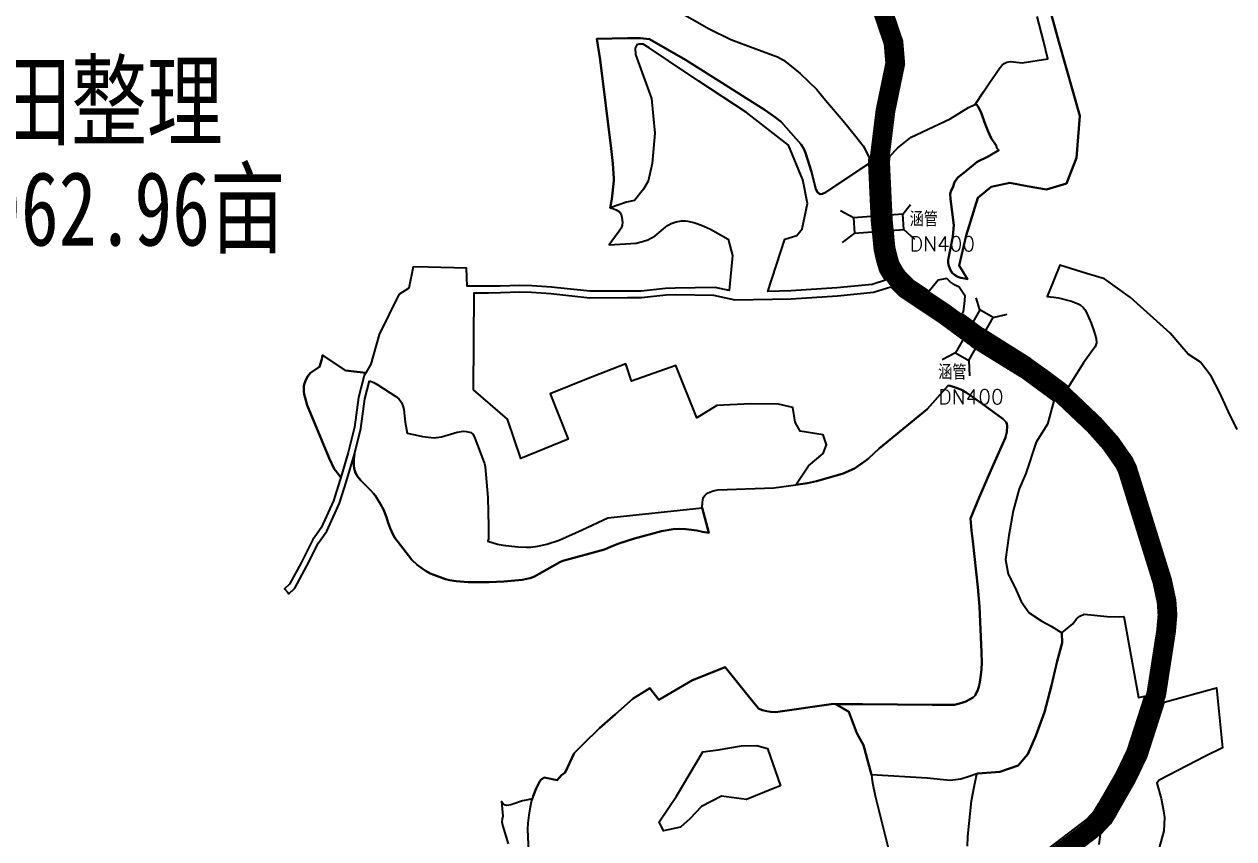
# Model space of a CAD drawing. Header units: millimetres. Extents: x 35444746 to 35449000, y 3482000 to 3488437.
# Drawn here: x 35447812.6 to 35448057.4, y 3487336.3 to 3487501 of the extents above; entities that cross this region are included whole.
import ezdxf
from ezdxf.enums import TextEntityAlignment as Align

# ---------------------------------------------------------------- set-up
doc = ezdxf.new("R2010")
doc.units = ezdxf.units.MM
doc.linetypes.add('X3', pattern=[5, 4, -1])
for name, color, linetype, true_color in [('0203.02旱地整理', 9, 'Continuous', 0x808080), ('0204.01水田整理标注', 7, 'Continuous', 0xffffff), ('0204.02水田整理', 9, 'Continuous', 0x808080), ('0302.02田间道路工程', 6, 'X3', 0xff00ff), ('0401.03涵管标注', 4, '732', 0x00ffff)]:
    doc.layers.add(name, color=color, linetype=linetype, true_color=true_color)
doc.styles.add('FS', font='rs.shx', dxfattribs={"bigfont": 'fs.shx'})
doc.styles.add('宋体', font='')
doc.styles.get('宋体').set_extended_font_data('SimSun')
doc.linetypes.add('732', pattern='A,9,-0.5,[162,AAA.SHX,S=1,R=0,X=0,Y=0],-0.5', length=10)

msp = doc.modelspace()

# ---------------------------------------------------------------- linework, layer by layer
at = {"layer": '0203.02旱地整理', "color": 41}
for points in [[(35448016.772541, 3487516.388678), (35448022.015126, 3487497.462642), (35448026.240961, 3487482.482821), (35448025.564498, 3487474.033707), (35448023.53511, 3487468.795246), (35448019.476307, 3487467.612367), (35448015.586647, 3487468.288303), (35448012.03519, 3487468.964227), (35448008.314617, 3487468.119321), (35448005.608767, 3487465.922544), (35448003.241148, 3487458.318335), (35448001.785363, 3487452.221452), (35448003.516279, 3487449.469234), (35448003.304, 3487449.505), (35448002.178, 3487449.76), (35448001.572, 3487449.947), (35448000.85, 3487450.364), (35448000.409, 3487450.742), (35447999.965, 3487451.397), (35447999.631, 3487452.335), (35447999.579, 3487452.849), (35447999.601, 3487453.378), (35448000.527, 3487458.108), (35448000.742, 3487460.374), (35448000.045, 3487465.622), (35447999.998, 3487466.752), (35448000.198, 3487467.42), (35448000.554, 3487467.988), (35448000.882144, 3487469.063531), (35448001.528894, 3487470.021701), (35448003.112297, 3487471.247298), (35448005.453072, 3487473.201212), (35448007.689089, 3487474.252184), (35448009.841267, 3487475.577883), (35448009.459, 3487475.947), (35448009.279, 3487476.517), (35448008.315, 3487477.954), (35448007.706, 3487479.296), (35448007.152, 3487480.695), (35448006.213, 3487483.312), (35448005.69, 3487484.32), (35448005.373, 3487484.726), (35448005.046, 3487484.82), (35448006.705, 3487487.322), (35448007.806, 3487488.983), (35448010.022, 3487492.178), (35448010.523, 3487492.758), (35448010.913, 3487493.112), (35448011.456, 3487493.362), (35448012.224, 3487493.472), (35448014.596, 3487493.198), (35448019.79, 3487494.047), (35448018.859, 3487497.661), (35448017.578, 3487502.561)], [(35448016.772541, 3487516.388678), (35448022.015126, 3487497.462642), (35448026.240961, 3487482.482821), (35448025.564498, 3487474.033707), (35448023.53511, 3487468.795246), (35448019.476307, 3487467.612367), (35448015.586647, 3487468.288303), (35448012.03519, 3487468.964227), (35448008.314617, 3487468.119321), (35448005.608767, 3487465.922544), (35448003.241148, 3487458.318335), (35448001.785363, 3487452.221452), (35448003.516279, 3487449.469234), (35448003.304, 3487449.505), (35448002.178, 3487449.76), (35448001.572, 3487449.947), (35448000.85, 3487450.364), (35448000.409, 3487450.742), (35447999.965, 3487451.397), (35447999.631, 3487452.335), (35447999.579, 3487452.849), (35447999.601, 3487453.378), (35448000.527, 3487458.108), (35448000.742, 3487460.374), (35448000.045, 3487465.622), (35447999.998, 3487466.752), (35448000.198, 3487467.42), (35448000.554, 3487467.988), (35448000.882144, 3487469.063531), (35448001.528894, 3487470.021701), (35448003.112297, 3487471.247298), (35448005.453072, 3487473.201212), (35448007.689089, 3487474.252184), (35448009.841267, 3487475.577883), (35448009.459, 3487475.947), (35448009.279, 3487476.517), (35448008.315, 3487477.954), (35448007.706, 3487479.296), (35448007.152, 3487480.695), (35448006.213, 3487483.312), (35448005.69, 3487484.32), (35448005.373, 3487484.726), (35448005.046, 3487484.82), (35448006.705, 3487487.322), (35448007.806, 3487488.983), (35448010.022, 3487492.178), (35448010.523, 3487492.758), (35448010.913, 3487493.112), (35448011.456, 3487493.362), (35448012.224, 3487493.472), (35448014.596, 3487493.198), (35448019.79, 3487494.047), (35448018.859, 3487497.661), (35448017.578, 3487502.561)], [(35448003.49, 3487334.79), (35448003.567, 3487336.769), (35448004.288, 3487343.986), (35448004.816, 3487346.798), (35448005.092, 3487348.034), (35448005.395, 3487349.391), (35448005.62, 3487349.452), (35448010.025, 3487349.844), (35448013.772, 3487351.127), (35448015.735, 3487353.395), (35448017.298, 3487357.128), (35448019.111, 3487361.917), (35448020.519, 3487367.278), (35448021.682, 3487372.233), (35448022.676, 3487375.888), (35448022.604, 3487377.921), (35448024.83, 3487379.754), (35448025.562, 3487380.79), (35448026.234, 3487381.278), (35448027.106, 3487381.679), (35448031.788, 3487381.217), (35448034.351, 3487381.156), (35448035.148044, 3487381.228754), (35448038.097, 3487364.826), (35448039.374917, 3487365.10851), (35448035.887231, 3487354.290202), (35448033.758952, 3487349.758275), (35448030.103122, 3487343.391821), (35448029.150102, 3487341.885471), (35448027.65295, 3487340.237025), (35448018.839543, 3487333.519699)], [(35448003.49, 3487334.79), (35448003.567, 3487336.769), (35448004.288, 3487343.986), (35448004.816, 3487346.798), (35448005.092, 3487348.034), (35448005.395, 3487349.391), (35448005.62, 3487349.452), (35448010.025, 3487349.844), (35448013.772, 3487351.127), (35448015.735, 3487353.395), (35448017.298, 3487357.128), (35448019.111, 3487361.917), (35448020.519, 3487367.278), (35448021.682, 3487372.233), (35448022.676, 3487375.888), (35448022.604, 3487377.921), (35448024.83, 3487379.754), (35448025.562, 3487380.79), (35448026.234, 3487381.278), (35448027.106, 3487381.679), (35448031.788, 3487381.217), (35448034.351, 3487381.156), (35448035.148044, 3487381.228754), (35448038.097, 3487364.826), (35448039.374917, 3487365.10851), (35448035.887231, 3487354.290202), (35448033.758952, 3487349.758275), (35448030.103122, 3487343.391821), (35448029.150102, 3487341.885471), (35448027.65295, 3487340.237025), (35448018.839543, 3487333.519699)], [(35447915.538, 3487314.905), (35447914.541, 3487338.202), (35447914.596, 3487339.424), (35447914.804, 3487341.078), (35447915.042, 3487342.734), (35447915.279, 3487343.818), (35447915.432, 3487344.349), (35447915.588, 3487344.889), (35447916.169, 3487346.432), (35447916.852, 3487347.796), (35447917.142, 3487348.215), (35447917.821, 3487348.673), (35447920.475, 3487348.134), (35447921.322, 3487349.156), (35447922.093, 3487349.674), (35447923.857, 3487353.598), (35447925.625, 3487355.377), (35447929, 3487358.637), (35447932.237, 3487361.463), (35447935.852, 3487364.62), (35447937.56, 3487365.747), (35447939.217, 3487366.737), (35447941.006, 3487364.387), (35447947.844, 3487368.333), (35447954.45, 3487370.956), (35447956.926, 3487367.895), (35447958.317, 3487366.176), (35447961.225, 3487362.657), (35447961.909, 3487362.311), (35447962.909, 3487362.065), (35447963.651, 3487361.967), (35447964.62, 3487361.92), (35447976.35, 3487363.539), (35447976.878, 3487363.534), (35447979.464, 3487361.967), (35447981.08, 3487357.637), (35447982.471, 3487355.214), (35447984.093, 3487349.23), (35447984.144, 3487348.536), (35447984.292, 3487347.601), (35447984.795, 3487344.993), (35447987.628, 3487333.66)], [(35447915.538, 3487314.905), (35447914.541, 3487338.202), (35447914.596, 3487339.424), (35447914.804, 3487341.078), (35447915.042, 3487342.734), (35447915.279, 3487343.818), (35447915.432, 3487344.349), (35447915.588, 3487344.889), (35447916.169, 3487346.432), (35447916.852, 3487347.796), (35447917.142, 3487348.215), (35447917.821, 3487348.673), (35447920.475, 3487348.134), (35447921.322, 3487349.156), (35447922.093, 3487349.674), (35447923.857, 3487353.598), (35447925.625, 3487355.377), (35447929, 3487358.637), (35447932.237, 3487361.463), (35447935.852, 3487364.62), (35447937.56, 3487365.747), (35447939.217, 3487366.737), (35447941.006, 3487364.387), (35447947.844, 3487368.333), (35447954.45, 3487370.956), (35447956.926, 3487367.895), (35447958.317, 3487366.176), (35447961.225, 3487362.657), (35447961.909, 3487362.311), (35447962.909, 3487362.065), (35447963.651, 3487361.967), (35447964.62, 3487361.92), (35447976.35, 3487363.539), (35447976.878, 3487363.534), (35447979.464, 3487361.967), (35447981.08, 3487357.637), (35447982.471, 3487355.214), (35447984.093, 3487349.23), (35447984.144, 3487348.536), (35447984.292, 3487347.601), (35447984.795, 3487344.993), (35447987.628, 3487333.66)], [(35448030.126268, 3487335.116225), (35448030.429591, 3487337.210422), (35448032.416783, 3487339.398431), (35448033.606557, 3487341.278993), (35448037.389789, 3487347.867314), (35448039.700292, 3487352.787262), (35448043.294121, 3487363.934813), (35448053.894, 3487366.802), (35448055.097, 3487354.681), (35448051.687, 3487353.004), (35448042.317, 3487348.14), (35448041.841, 3487347.536), (35448042.722, 3487344.417), (35448043.146, 3487341.91), (35448043.405, 3487340.551), (35448043.229, 3487337.89), (35448041.867, 3487332.989)], [(35448030.126268, 3487335.116225), (35448030.429591, 3487337.210422), (35448032.416783, 3487339.398431), (35448033.606557, 3487341.278993), (35448037.389789, 3487347.867314), (35448039.700292, 3487352.787262), (35448043.294121, 3487363.934813), (35448053.894, 3487366.802), (35448055.097, 3487354.681), (35448051.687, 3487353.004), (35448042.317, 3487348.14), (35448041.841, 3487347.536), (35448042.722, 3487344.417), (35448043.146, 3487341.91), (35448043.405, 3487340.551), (35448043.229, 3487337.89), (35448041.867, 3487332.989)]]:
    msp.add_lwpolyline(points, dxfattribs=at)
for points in [[(35447983.547403, 3487472.868227), (35447984.09396, 3487461.239575), (35447984.704406, 3487455.301489), (35447985.165723, 3487453.221026), (35447985.786106, 3487451.171994), (35447986.897508, 3487449.251717), (35447984.186, 3487448.394), (35447977.025, 3487447.697), (35447967.764, 3487447.094), (35447963.07, 3487446.998), (35447966.508, 3487457.544), (35447968.962, 3487458.267), (35447970.031, 3487459.651), (35447971.117, 3487464.792), (35447970.159, 3487469.534), (35447967.251, 3487476.572), (35447958.787, 3487483.147), (35447949.109, 3487489.537), (35447943.006, 3487493.647), (35447939.1, 3487496.278), (35447937.879, 3487497.018), (35447937.063, 3487497.022), (35447936.572, 3487496.861), (35447936.243, 3487496.209), (35447936.318, 3487494.903), (35447939.542, 3487485.99), (35447940.243, 3487478.967), (35447939.643, 3487472.847), (35447938.891, 3487469.259), (35447937.904, 3487467.631), (35447936.078, 3487465.365), (35447934.504, 3487465.006), (35447931.148, 3487463.866), (35447931.489, 3487465.626), (35447931.942, 3487469.378), (35447931.946, 3487469.827), (35447931.726, 3487472.87), (35447931.384, 3487475.867), (35447929.143, 3487493.807), (35447928.446, 3487498.058), (35447934.708, 3487498.17), (35447937.34, 3487498.217), (35447939.16, 3487498.007), (35447946.393, 3487493.831), (35447953.144, 3487489.595), (35447957.987, 3487486.542), (35447962.52, 3487483.609), (35447964.617, 3487482.183), (35447965.77, 3487481.315), (35447969.845, 3487476.699), (35447970.369, 3487475.835), (35447970.739, 3487475.03), (35447971.942, 3487471.177), (35447972.816, 3487467.682), (35447973.135, 3487467.07), (35447973.558, 3487466.708), (35447973.657, 3487466.685), (35447974.15, 3487466.731), (35447974.755, 3487467.007)], [(35447983.547403, 3487472.868227), (35447984.09396, 3487461.239575), (35447984.704406, 3487455.301489), (35447985.165723, 3487453.221026), (35447985.786106, 3487451.171994), (35447986.897508, 3487449.251717), (35447984.186, 3487448.394), (35447977.025, 3487447.697), (35447967.764, 3487447.094), (35447963.07, 3487446.998), (35447966.508, 3487457.544), (35447968.962, 3487458.267), (35447970.031, 3487459.651), (35447971.117, 3487464.792), (35447970.159, 3487469.534), (35447967.251, 3487476.572), (35447958.787, 3487483.147), (35447949.109, 3487489.537), (35447943.006, 3487493.647), (35447939.1, 3487496.278), (35447937.879, 3487497.018), (35447937.063, 3487497.022), (35447936.572, 3487496.861), (35447936.243, 3487496.209), (35447936.318, 3487494.903), (35447939.542, 3487485.99), (35447940.243, 3487478.967), (35447939.643, 3487472.847), (35447938.891, 3487469.259), (35447937.904, 3487467.631), (35447936.078, 3487465.365), (35447934.504, 3487465.006), (35447931.148, 3487463.866), (35447931.489, 3487465.626), (35447931.942, 3487469.378), (35447931.946, 3487469.827), (35447931.726, 3487472.87), (35447931.384, 3487475.867), (35447929.143, 3487493.807), (35447928.446, 3487498.058), (35447934.708, 3487498.17), (35447937.34, 3487498.217), (35447939.16, 3487498.007), (35447946.393, 3487493.831), (35447953.144, 3487489.595), (35447957.987, 3487486.542), (35447962.52, 3487483.609), (35447964.617, 3487482.183), (35447965.77, 3487481.315), (35447969.845, 3487476.699), (35447970.369, 3487475.835), (35447970.739, 3487475.03), (35447971.942, 3487471.177), (35447972.816, 3487467.682), (35447973.135, 3487467.07), (35447973.558, 3487466.708), (35447973.657, 3487466.685), (35447974.15, 3487466.731), (35447974.755, 3487467.007)], [(35447987.983786, 3487447.915383), (35447989.898112, 3487446.010578), (35447997.709911, 3487440.809906), (35448004.379669, 3487435.925131), (35448014.068665, 3487429.896535), (35448017.699269, 3487427.299936), (35448020.970165, 3487424.825272), (35448019.669, 3487420.12), (35448017.39, 3487416.511), (35448015.325, 3487410.162), (35448013.926, 3487407.075), (35448012.765, 3487402.604), (35448011.845, 3487397.643), (35448011.17, 3487392.762), (35448011.725, 3487389.828), (35448013.096, 3487387.135), (35448014.385, 3487384.28), (35448016.002, 3487381.993), (35448018.517, 3487380.271), (35448020.449, 3487379.267), (35448022.604, 3487377.921), (35448022.676, 3487375.888), (35448021.682, 3487372.233), (35448020.519, 3487367.278), (35448019.111, 3487361.917), (35448017.298, 3487357.128), (35448015.735, 3487353.395), (35448013.772, 3487351.127), (35448010.025, 3487349.844), (35448005.62, 3487349.452), (35448005.395, 3487349.391), (35448003.812, 3487348.881), (35448002.127, 3487348.338), (35448000, 3487348.04), (35447995.311, 3487348.533), (35447984.093, 3487349.23), (35447982.471, 3487355.214), (35447981.08, 3487357.637), (35447979.464, 3487361.967), (35447976.878, 3487363.534), (35447982.28, 3487363.48), (35447996.392, 3487363.339), (35448000, 3487363.359), (35448000.843, 3487363.364), (35448002.36, 3487363.745), (35448003.192, 3487364.062), (35448004.651, 3487364.871), (35448005.067, 3487365.283), (35448005.621, 3487366.404), (35448005.794, 3487366.979), (35448006.014, 3487367.974), (35448006.227, 3487369.38), (35448006.336, 3487370.615), (35448006.376, 3487371.885), (35448006.342, 3487374.029), (35448005.917, 3487383.262), (35448005.587, 3487387.138), (35448004.55, 3487396.487), (35448004.312, 3487398.639), (35448004.11, 3487401.053), (35448005.867, 3487405.302), (35448008.238, 3487410.752), (35448011.221, 3487417.405), (35448011.471, 3487418.617), (35448011.51, 3487419.818), (35448011.468, 3487420.186), (35448011.332, 3487420.507), (35448010.622, 3487421.234), (35448006.419, 3487424.347), (35448003.235, 3487426.551), (35448002.173, 3487427.14), (35448000.494, 3487427.732), (35448000, 3487427.854), (35447999.574704, 3487427.959364), (35447995.309303, 3487423.177593), (35447985.605, 3487415.203), (35447983.429, 3487413.195), (35447982.882, 3487412.744), (35447980.608, 3487411.176), (35447978.33, 3487410.152), (35447977.168, 3487409.793), (35447972.907, 3487408.637), (35447971.086, 3487408.234), (35447968.749, 3487407.833), (35447971.34, 3487411.728), (35447974.275, 3487414.177), (35447974.929, 3487415.983), (35447974.287, 3487417.987), (35447969.66, 3487418.709), (35447968.612, 3487420.568), (35447968.139, 3487423.49), (35447965.223, 3487424.153), (35447959.551, 3487424.277), (35447952.75, 3487423.921), (35447948.685, 3487421.427), (35447944.456, 3487431.99), (35447935.478, 3487428.828), (35447934.322, 3487432.35), (35447926.383, 3487429.21), (35447919.004, 3487426.239), (35447922.684, 3487417.099), (35447913.079, 3487413.211), (35447910.398, 3487421.114), (35447903.509, 3487427.046), (35447903.633, 3487446.723), (35447906.524, 3487446.726), (35447908.971, 3487446.78), (35447912.828, 3487446.891), (35447915.277, 3487446.841), (35447919.144, 3487446.574), (35447927.052, 3487445.711), (35447934.716, 3487445.728), (35447937.546, 3487445.744), (35447942.448, 3487446.305), (35447944.484, 3487446.357), (35447952.099, 3487446.213), (35447956.416, 3487445.261), (35447967.832, 3487445.496), (35447977.158, 3487446.103), (35447984.506, 3487446.818)], [(35447987.983786, 3487447.915383), (35447989.898112, 3487446.010578), (35447997.709911, 3487440.809906), (35448004.379669, 3487435.925131), (35448014.068665, 3487429.896535), (35448017.699269, 3487427.299936), (35448020.970165, 3487424.825272), (35448019.669, 3487420.12), (35448017.39, 3487416.511), (35448015.325, 3487410.162), (35448013.926, 3487407.075), (35448012.765, 3487402.604), (35448011.845, 3487397.643), (35448011.17, 3487392.762), (35448011.725, 3487389.828), (35448013.096, 3487387.135), (35448014.385, 3487384.28), (35448016.002, 3487381.993), (35448018.517, 3487380.271), (35448020.449, 3487379.267), (35448022.604, 3487377.921), (35448022.676, 3487375.888), (35448021.682, 3487372.233), (35448020.519, 3487367.278), (35448019.111, 3487361.917), (35448017.298, 3487357.128), (35448015.735, 3487353.395), (35448013.772, 3487351.127), (35448010.025, 3487349.844), (35448005.62, 3487349.452), (35448005.395, 3487349.391), (35448003.812, 3487348.881), (35448002.127, 3487348.338), (35448000, 3487348.04), (35447995.311, 3487348.533), (35447984.093, 3487349.23), (35447982.471, 3487355.214), (35447981.08, 3487357.637), (35447979.464, 3487361.967), (35447976.878, 3487363.534), (35447982.28, 3487363.48), (35447996.392, 3487363.339), (35448000, 3487363.359), (35448000.843, 3487363.364), (35448002.36, 3487363.745), (35448003.192, 3487364.062), (35448004.651, 3487364.871), (35448005.067, 3487365.283), (35448005.621, 3487366.404), (35448005.794, 3487366.979), (35448006.014, 3487367.974), (35448006.227, 3487369.38), (35448006.336, 3487370.615), (35448006.376, 3487371.885), (35448006.342, 3487374.029), (35448005.917, 3487383.262), (35448005.587, 3487387.138), (35448004.55, 3487396.487), (35448004.312, 3487398.639), (35448004.11, 3487401.053), (35448005.867, 3487405.302), (35448008.238, 3487410.752), (35448011.221, 3487417.405), (35448011.471, 3487418.617), (35448011.51, 3487419.818), (35448011.468, 3487420.186), (35448011.332, 3487420.507), (35448010.622, 3487421.234), (35448006.419, 3487424.347), (35448003.235, 3487426.551), (35448002.173, 3487427.14), (35448000.494, 3487427.732), (35448000, 3487427.854), (35447999.574704, 3487427.959364), (35447995.309303, 3487423.177593), (35447985.605, 3487415.203), (35447983.429, 3487413.195), (35447982.882, 3487412.744), (35447980.608, 3487411.176), (35447978.33, 3487410.152), (35447977.168, 3487409.793), (35447972.907, 3487408.637), (35447971.086, 3487408.234), (35447968.749, 3487407.833), (35447971.34, 3487411.728), (35447974.275, 3487414.177), (35447974.929, 3487415.983), (35447974.287, 3487417.987), (35447969.66, 3487418.709), (35447968.612, 3487420.568), (35447968.139, 3487423.49), (35447965.223, 3487424.153), (35447959.551, 3487424.277), (35447952.75, 3487423.921), (35447948.685, 3487421.427), (35447944.456, 3487431.99), (35447935.478, 3487428.828), (35447934.322, 3487432.35), (35447926.383, 3487429.21), (35447919.004, 3487426.239), (35447922.684, 3487417.099), (35447913.079, 3487413.211), (35447910.398, 3487421.114), (35447903.509, 3487427.046), (35447903.633, 3487446.723), (35447906.524, 3487446.726), (35447908.971, 3487446.78), (35447912.828, 3487446.891), (35447915.277, 3487446.841), (35447919.144, 3487446.574), (35447927.052, 3487445.711), (35447934.716, 3487445.728), (35447937.546, 3487445.744), (35447942.448, 3487446.305), (35447944.484, 3487446.357), (35447952.099, 3487446.213), (35447956.416, 3487445.261), (35447967.832, 3487445.496), (35447977.158, 3487446.103), (35447984.506, 3487446.818)], [(35447881.701, 3487430.491), (35447881.4, 3487429.968), (35447880.216, 3487425.541), (35447879.407, 3487419.505), (35447878.149, 3487414.415), (35447876.645, 3487409.36), (35447875.915, 3487410.352), (35447875.341, 3487411.127), (35447874.307, 3487413.286), (35447869.878, 3487423.976), (35447869.238, 3487426.232), (35447869.157, 3487426.828), (35447869.204, 3487427.881), (35447869.292, 3487428.379), (35447869.626, 3487429.224), (35447870.014, 3487429.869), (35447870.53, 3487430.484), (35447872.318, 3487431.736), (35447872.818, 3487433.295), (35447872.945, 3487434.121), (35447877.586, 3487430.977)], [(35447881.701, 3487430.491), (35447881.4, 3487429.968), (35447880.216, 3487425.541), (35447879.407, 3487419.505), (35447878.149, 3487414.415), (35447876.645, 3487409.36), (35447875.915, 3487410.352), (35447875.341, 3487411.127), (35447874.307, 3487413.286), (35447869.878, 3487423.976), (35447869.238, 3487426.232), (35447869.157, 3487426.828), (35447869.204, 3487427.881), (35447869.292, 3487428.379), (35447869.626, 3487429.224), (35447870.014, 3487429.869), (35447870.53, 3487430.484), (35447872.318, 3487431.736), (35447872.818, 3487433.295), (35447872.945, 3487434.121), (35447877.586, 3487430.977)], [(35447882.462, 3487428.909), (35447883.329, 3487428.574), (35447884.181, 3487428.099), (35447887.778, 3487425.721), (35447888.373, 3487425.25), (35447888.675, 3487424.889), (35447888.914, 3487424.528), (35447889.218, 3487423.837), (35447889.386, 3487423.134), (35447889.715, 3487420.507), (35447890.065, 3487418.297), (35447892.324, 3487417.849), (35447893.208, 3487417.633), (35447895.578, 3487417.37), (35447896.013, 3487417.411), (35447897.018, 3487417.598), (35447900.209, 3487418.5), (35447901.416, 3487418.699), (35447902.117, 3487418.666), (35447902.974, 3487418.449), (35447903.417, 3487418.044), (35447903.792, 3487417.296), (35447905.62, 3487412.519), (35447905.741, 3487412.149), (35447905.858, 3487411.507), (35447906.409, 3487405.328), (35447906.571, 3487399.425), (35447906.538, 3487396.972), (35447906.411, 3487396.459), (35447908.342, 3487395.877), (35447909.437, 3487395.66), (35447912.472, 3487395.325), (35447914.245, 3487395.244), (35447915.053, 3487395.285), (35447916.524, 3487395.436), (35447918.343, 3487395.866), (35447920.86, 3487396.676), (35447925.507, 3487398.766), (35447930.708, 3487401.17), (35447949.806, 3487403.216), (35447951.173, 3487398.175), (35447949.868, 3487398.337), (35447948.684, 3487398.621), (35447947.623, 3487398.793), (35447946.478, 3487398.906), (35447945.27, 3487398.955), (35447943.955, 3487398.883), (35447941.587, 3487398.462), (35447936.116, 3487397.012), (35447932.903, 3487395.991), (35447931.25, 3487395.334), (35447930.047, 3487394.761), (35447921.603, 3487392.503), (35447920.965, 3487392.217), (35447918.346, 3487390.72), (35447916.839, 3487389.832), (35447915.843, 3487389.343), (35447914.952, 3487389.005), (35447914.305, 3487388.824), (35447913.389, 3487388.66), (35447909.682, 3487388.294), (35447906.687, 3487388.166), (35447904.073, 3487388.178), (35447902.419, 3487388.2), (35447900.005, 3487388.352), (35447898.684, 3487388.6), (35447897.881, 3487388.817), (35447895.495, 3487389.655), (35447894.756, 3487389.958), (35447893.922, 3487390.401), (35447893.132, 3487390.932), (35447892.137, 3487391.692), (35447891.046, 3487392.664), (35447888.725, 3487395.631), (35447887.596, 3487397.16), (35447887.243, 3487397.753), (35447886.641, 3487399.109), (35447886.232, 3487400.21), (35447885.894, 3487401.296), (35447885.285, 3487402.892), (35447884.691, 3487403.962), (35447883.65, 3487405.617), (35447883.271, 3487406.122), (35447882.729, 3487406.721), (35447880.695, 3487408.717), (35447880.084, 3487409.471), (35447879.746, 3487410.031), (35447879.533, 3487410.498), (35447879.344, 3487411.182), (35447879.31, 3487411.757), (35447879.325, 3487413.027), (35447879.403, 3487414.073), (35447880.685, 3487419.259), (35447881.493, 3487425.29)], [(35447882.462, 3487428.909), (35447883.329, 3487428.574), (35447884.181, 3487428.099), (35447887.778, 3487425.721), (35447888.373, 3487425.25), (35447888.675, 3487424.889), (35447888.914, 3487424.528), (35447889.218, 3487423.837), (35447889.386, 3487423.134), (35447889.715, 3487420.507), (35447890.065, 3487418.297), (35447892.324, 3487417.849), (35447893.208, 3487417.633), (35447895.578, 3487417.37), (35447896.013, 3487417.411), (35447897.018, 3487417.598), (35447900.209, 3487418.5), (35447901.416, 3487418.699), (35447902.117, 3487418.666), (35447902.974, 3487418.449), (35447903.417, 3487418.044), (35447903.792, 3487417.296), (35447905.62, 3487412.519), (35447905.741, 3487412.149), (35447905.858, 3487411.507), (35447906.409, 3487405.328), (35447906.571, 3487399.425), (35447906.538, 3487396.972), (35447906.411, 3487396.459), (35447908.342, 3487395.877), (35447909.437, 3487395.66), (35447912.472, 3487395.325), (35447914.245, 3487395.244), (35447915.053, 3487395.285), (35447916.524, 3487395.436), (35447918.343, 3487395.866), (35447920.86, 3487396.676), (35447925.507, 3487398.766), (35447930.708, 3487401.17), (35447949.806, 3487403.216), (35447951.173, 3487398.175), (35447949.868, 3487398.337), (35447948.684, 3487398.621), (35447947.623, 3487398.793), (35447946.478, 3487398.906), (35447945.27, 3487398.955), (35447943.955, 3487398.883), (35447941.587, 3487398.462), (35447936.116, 3487397.012), (35447932.903, 3487395.991), (35447931.25, 3487395.334), (35447930.047, 3487394.761), (35447921.603, 3487392.503), (35447920.965, 3487392.217), (35447918.346, 3487390.72), (35447916.839, 3487389.832), (35447915.843, 3487389.343), (35447914.952, 3487389.005), (35447914.305, 3487388.824), (35447913.389, 3487388.66), (35447909.682, 3487388.294), (35447906.687, 3487388.166), (35447904.073, 3487388.178), (35447902.419, 3487388.2), (35447900.005, 3487388.352), (35447898.684, 3487388.6), (35447897.881, 3487388.817), (35447895.495, 3487389.655), (35447894.756, 3487389.958), (35447893.922, 3487390.401), (35447893.132, 3487390.932), (35447892.137, 3487391.692), (35447891.046, 3487392.664), (35447888.725, 3487395.631), (35447887.596, 3487397.16), (35447887.243, 3487397.753), (35447886.641, 3487399.109), (35447886.232, 3487400.21), (35447885.894, 3487401.296), (35447885.285, 3487402.892), (35447884.691, 3487403.962), (35447883.65, 3487405.617), (35447883.271, 3487406.122), (35447882.729, 3487406.721), (35447880.695, 3487408.717), (35447880.084, 3487409.471), (35447879.746, 3487410.031), (35447879.533, 3487410.498), (35447879.344, 3487411.182), (35447879.31, 3487411.757), (35447879.325, 3487413.027), (35447879.403, 3487414.073), (35447880.685, 3487419.259), (35447881.493, 3487425.29)], [(35447965.64, 3487347.006), (35447964.204, 3487346.474), (35447958.761, 3487344.219), (35447953.734, 3487344.892), (35447949.662, 3487342.808), (35447947.297, 3487340.303), (35447945.422, 3487338.607), (35447942.002, 3487337.898), (35447941.109, 3487339.693), (35447944.626, 3487344.874), (35447949.947, 3487353.863), (35447953.03, 3487354.265), (35447957.745, 3487355.055), (35447960.833, 3487355.122), (35447963.023, 3487354.543)], [(35447965.64, 3487347.006), (35447964.204, 3487346.474), (35447958.761, 3487344.219), (35447953.734, 3487344.892), (35447949.662, 3487342.808), (35447947.297, 3487340.303), (35447945.422, 3487338.607), (35447942.002, 3487337.898), (35447941.109, 3487339.693), (35447944.626, 3487344.874), (35447949.947, 3487353.863), (35447953.03, 3487354.265), (35447957.745, 3487355.055), (35447960.833, 3487355.122), (35447963.023, 3487354.543)], [(35447965.64, 3487347.006), (35447964.204, 3487346.474), (35447958.761, 3487344.219), (35447953.734, 3487344.892), (35447949.662, 3487342.808), (35447947.297, 3487340.303), (35447945.422, 3487338.607), (35447942.002, 3487337.898), (35447941.109, 3487339.693), (35447944.626, 3487344.874), (35447949.947, 3487353.863), (35447953.03, 3487354.265), (35447957.745, 3487355.055), (35447960.833, 3487355.122), (35447963.023, 3487354.543)], [(35447965.64, 3487347.006), (35447964.204, 3487346.474), (35447958.761, 3487344.219), (35447953.734, 3487344.892), (35447949.662, 3487342.808), (35447947.297, 3487340.303), (35447945.422, 3487338.607), (35447942.002, 3487337.898), (35447941.109, 3487339.693), (35447944.626, 3487344.874), (35447949.947, 3487353.863), (35447953.03, 3487354.265), (35447957.745, 3487355.055), (35447960.833, 3487355.122), (35447963.023, 3487354.543)]]:
    msp.add_lwpolyline(points, close=True, dxfattribs=at)
at = {"layer": '0204.02水田整理', "color": 51}
for points in [[(35448058.112, 3487419.042), (35448056.325, 3487422.659), (35448054.54, 3487426.44), (35448052.834, 3487429.81), (35448050.66, 3487432.644), (35448048.156, 3487434.307), (35448046.486, 3487436.269), (35448044.545, 3487438.55), (35448036.462, 3487445.725), (35448031.242, 3487449.516), (35448027.564, 3487450.598), (35448022.222, 3487452.304), (35448019.61, 3487445.95), (35448020.941, 3487445.816), (35448021.935, 3487445.655), (35448024.551, 3487445), (35448025.883, 3487444.479), (35448026.279, 3487444.239), (35448026.911, 3487443.739), (35448027.232, 3487443.331), (35448027.566, 3487442.743), (35448028.516, 3487440.554), (35448029.101, 3487438.982), (35448029.511, 3487437.48), (35448029.612, 3487436.592), (35448029.37, 3487435.789), (35448028.844, 3487435.165), (35448026.95, 3487432.571), (35448023.948499, 3487427.681134), (35448023.844309, 3487427.779803), (35448020.123357, 3487430.594967), (35448016.341166, 3487433.29998), (35448006.67177, 3487439.316381), (35448002.343134, 3487442.486574), (35448002.673739, 3487442.941749), (35448002.923365, 3487444.495728), (35448003.039708, 3487446.035997), (35448001.847212, 3487447.866885), (35448000.993739, 3487448.215623), (35448000.005237, 3487448.898267), (35447999.289645, 3487449.61328), (35447997.560298, 3487449.285566), (35447996.319962, 3487447.754942), (35447995.745593, 3487447.031463), (35447992.498771, 3487449.193021), (35447990.681244, 3487451.001508), (35447990.29613, 3487451.532507), (35447989.56553, 3487452.804349), (35447989.125444, 3487454.257884), (35447988.749007, 3487455.955552), (35447988.174405, 3487461.544969), (35447987.629055, 3487473.147929), (35447987.772329, 3487474.304233), (35447989.39, 3487476.055), (35447992.08, 3487478.202), (35448000, 3487481.902), (35448003.73, 3487484.185), (35448004.818, 3487484.75), (35448005.046, 3487484.82), (35448005.373, 3487484.726), (35448005.69, 3487484.32), (35448006.213, 3487483.312), (35448007.152, 3487480.695), (35448007.706, 3487479.296), (35448008.315, 3487477.954), (35448009.279, 3487476.517), (35448009.459, 3487475.947), (35448009.841267, 3487475.577883), (35448007.689089, 3487474.252184), (35448005.453072, 3487473.201212), (35448003.112297, 3487471.247298), (35448001.528894, 3487470.021701), (35448000.882144, 3487469.063531), (35448000.554, 3487467.988), (35448000.198, 3487467.42), (35447999.998, 3487466.752), (35448000.045, 3487465.622), (35448000.742, 3487460.374), (35448000.527, 3487458.108), (35447999.601, 3487453.378), (35447999.579, 3487452.849), (35447999.631, 3487452.335), (35447999.965, 3487451.397), (35448000.409, 3487450.742), (35448000.85, 3487450.364), (35448001.572, 3487449.947), (35448002.178, 3487449.76), (35448003.304, 3487449.505), (35448003.516279, 3487449.469234), (35448001.785363, 3487452.221452), (35448003.241148, 3487458.318335), (35448005.608767, 3487465.922544), (35448008.314617, 3487468.119321), (35448012.03519, 3487468.964227), (35448015.586647, 3487468.288303), (35448019.476307, 3487467.612367), (35448023.53511, 3487468.795246), (35448025.564498, 3487474.033707), (35448026.240961, 3487482.482821), (35448022.015126, 3487497.462642), (35448016.772541, 3487516.388678)], [(35447940.427, 3487506.282), (35447951.243, 3487500.065), (35447955.591, 3487497.9), (35447960.642, 3487496.062), (35447965.023, 3487494.415), (35447966.276, 3487493.754), (35447967.482, 3487492.834), (35447969.604, 3487491.067), (35447972.994, 3487487.806), (35447974.777, 3487485.689), (35447978.348, 3487481.452), (35447980.905, 3487478.321), (35447982.382, 3487476.41), (35447983.621069, 3487474.064554), (35447983.526896, 3487473.304526), (35447983.547403, 3487472.868227), (35447974.755, 3487467.007), (35447974.15, 3487466.731), (35447973.657, 3487466.685), (35447973.558, 3487466.708), (35447973.135, 3487467.07), (35447972.816, 3487467.682), (35447971.942, 3487471.177), (35447970.739, 3487475.03), (35447970.369, 3487475.835), (35447969.845, 3487476.699), (35447965.77, 3487481.315), (35447964.617, 3487482.183), (35447962.52, 3487483.609), (35447957.987, 3487486.542), (35447953.144, 3487489.595), (35447946.393, 3487493.831), (35447939.16, 3487498.007), (35447937.34, 3487498.217), (35447934.708, 3487498.17), (35447928.446, 3487498.058), (35447929.143, 3487493.807), (35447931.384, 3487475.867), (35447931.726, 3487472.87), (35447931.946, 3487469.827), (35447931.942, 3487469.378), (35447931.489, 3487465.626), (35447931.148, 3487463.866), (35447931.721, 3487463.778), (35447932.369, 3487463.515), (35447932.751, 3487463.305), (35447933.051, 3487463.059), (35447933.226, 3487462.85), (35447933.392, 3487462.511), (35447933.544, 3487461.943), (35447933.695, 3487460.901), (35447933.597, 3487460.386), (35447933.39, 3487459.785), (35447932.864, 3487458.938), (35447932.604, 3487458.638), (35447931.005, 3487456.418), (35447936.429, 3487456.754), (35447937.7, 3487457.056), (35447938.809, 3487457.444), (35447940.281, 3487458.229), (35447942.756, 3487460.314), (35447943.491, 3487460.69), (35447944.564, 3487461.064), (35447945.639, 3487461.259), (35447946.444, 3487461.282), (35447946.921, 3487461.212), (35447948.331, 3487460.862), (35447949.676, 3487460.381), (35447951.475, 3487459.571), (35447955.076, 3487457.55), (35447955.937, 3487454.254), (35447955.233, 3487447.16), (35447952.443, 3487447.775), (35447944.343, 3487447.654), (35447942.358, 3487447.603), (35447937.465, 3487447.043), (35447934.706, 3487447.027), (35447927.127, 3487447.01), (35447920.547, 3487447.728), (35447919.275, 3487447.867), (35447915.331, 3487448.139), (35447912.817, 3487448.191), (35447908.905, 3487448.078), (35447906.494, 3487448.025), (35447902.234, 3487448.02), (35447902.105, 3487451.659), (35447894.328, 3487451.888), (35447891.317, 3487451.976), (35447890.427, 3487447.647), (35447888.393, 3487446.369), (35447884.39, 3487438.259), (35447882.743, 3487432.299), (35447881.701, 3487430.491), (35447877.586, 3487430.977), (35447872.945, 3487434.121), (35447872.818, 3487433.295), (35447872.318, 3487431.736), (35447870.53, 3487430.484), (35447870.014, 3487429.869), (35447869.626, 3487429.224), (35447869.292, 3487428.379), (35447869.204, 3487427.881), (35447869.157, 3487426.828), (35447869.238, 3487426.232), (35447869.878, 3487423.976), (35447874.307, 3487413.286), (35447875.341, 3487411.127), (35447875.915, 3487410.352), (35447876.645, 3487409.36), (35447876.469, 3487408.769), (35447875.148, 3487404.622), (35447872.665, 3487399.156), (35447871.411, 3487397.367), (35447871.008, 3487396.793), (35447868.635, 3487392.06), (35447866.3, 3487387.745), (35447865.281, 3487386.81), (35447865.852, 3487386.188), (35447866.159, 3487385.853), (35447867.34, 3487386.937), (35447869.791, 3487391.466), (35447872.127, 3487396.126), (35447873.797, 3487398.507), (35447876.363, 3487404.155), (35447877.72, 3487408.416), (35447879.403, 3487414.073), (35447879.325, 3487413.027), (35447879.31, 3487411.757), (35447879.344, 3487411.182), (35447879.533, 3487410.498), (35447879.746, 3487410.031), (35447880.084, 3487409.471), (35447880.695, 3487408.717), (35447882.729, 3487406.721), (35447883.271, 3487406.122), (35447883.65, 3487405.617), (35447884.691, 3487403.962), (35447885.285, 3487402.892), (35447885.894, 3487401.296), (35447886.232, 3487400.21), (35447886.641, 3487399.109), (35447887.243, 3487397.753), (35447887.596, 3487397.16), (35447888.725, 3487395.631), (35447891.046, 3487392.664), (35447892.137, 3487391.692), (35447893.132, 3487390.932), (35447893.922, 3487390.401), (35447894.756, 3487389.958), (35447895.495, 3487389.655), (35447897.881, 3487388.817), (35447898.684, 3487388.6), (35447900.005, 3487388.352), (35447902.419, 3487388.2), (35447904.073, 3487388.178), (35447906.687, 3487388.166), (35447909.682, 3487388.294), (35447913.389, 3487388.66), (35447914.305, 3487388.824), (35447914.952, 3487389.005), (35447915.843, 3487389.343), (35447916.839, 3487389.832), (35447918.346, 3487390.72), (35447920.965, 3487392.217), (35447921.603, 3487392.503), (35447930.047, 3487394.761), (35447931.25, 3487395.334), (35447932.903, 3487395.991), (35447936.116, 3487397.012), (35447941.587, 3487398.462), (35447943.955, 3487398.883), (35447945.27, 3487398.955), (35447946.478, 3487398.906), (35447947.623, 3487398.793), (35447948.684, 3487398.621), (35447949.868, 3487398.337), (35447951.173, 3487398.175), (35447949.806, 3487403.216), (35447949.865, 3487404.346), (35447950.01, 3487405.178), (35447950.084, 3487405.403), (35447950.309, 3487405.711), (35447950.591, 3487405.984), (35447951.014, 3487406.229), (35447951.991, 3487406.641), (35447952.953, 3487406.843), (35447964.319, 3487407.253), (35447968.749, 3487407.833), (35447971.086, 3487408.234), (35447972.907, 3487408.637), (35447977.168, 3487409.793), (35447978.33, 3487410.152), (35447980.608, 3487411.176), (35447982.882, 3487412.744), (35447983.429, 3487413.195), (35447985.605, 3487415.203), (35447995.309303, 3487423.177593), (35447999.574704, 3487427.959364), (35448000, 3487427.854), (35448000.494, 3487427.732), (35448002.173, 3487427.14), (35448003.235, 3487426.551), (35448006.419, 3487424.347), (35448010.622, 3487421.234), (35448011.332, 3487420.507), (35448011.468, 3487420.186), (35448011.51, 3487419.818), (35448011.471, 3487418.617), (35448011.221, 3487417.405), (35448008.238, 3487410.752), (35448005.867, 3487405.302), (35448004.11, 3487401.053), (35448004.312, 3487398.639), (35448004.55, 3487396.487), (35448005.587, 3487387.138), (35448005.917, 3487383.262), (35448006.342, 3487374.029), (35448006.376, 3487371.885), (35448006.336, 3487370.615), (35448006.227, 3487369.38), (35448006.014, 3487367.974), (35448005.794, 3487366.979), (35448005.621, 3487366.404), (35448005.067, 3487365.283), (35448004.651, 3487364.871), (35448003.192, 3487364.062), (35448002.36, 3487363.745), (35448000.843, 3487363.364), (35448000, 3487363.359), (35447996.392, 3487363.339), (35447982.28, 3487363.48), (35447976.878, 3487363.534), (35447976.35, 3487363.539), (35447964.62, 3487361.92), (35447963.651, 3487361.967), (35447962.909, 3487362.065), (35447961.909, 3487362.311), (35447961.225, 3487362.657), (35447958.317, 3487366.176), (35447956.926, 3487367.895), (35447954.45, 3487370.956), (35447947.844, 3487368.333), (35447941.006, 3487364.387), (35447939.217, 3487366.737), (35447937.56, 3487365.747), (35447935.852, 3487364.62), (35447932.237, 3487361.463), (35447929, 3487358.637), (35447925.625, 3487355.377), (35447923.857, 3487353.598), (35447922.093, 3487349.674), (35447921.322, 3487349.156), (35447920.475, 3487348.134), (35447917.821, 3487348.673), (35447917.142, 3487348.215), (35447916.852, 3487347.796), (35447916.169, 3487346.432), (35447915.588, 3487344.889), (35447915.432, 3487344.349), (35447913.836, 3487344.043), (35447913.439, 3487343.978), (35447911.449, 3487343.266), (35447911.059, 3487343.162), (35447910.231, 3487343.041), (35447909.9, 3487343.089), (35447909.618, 3487343.228), (35447909.191, 3487343.809), (35447909.429, 3487340.881), (35447909.29, 3487340.272), (35447909.26, 3487339.715), (35447909.37, 3487339.055), (35447910.529, 3487335.257)]]:
    msp.add_lwpolyline(points, dxfattribs=at)
at = {"layer": '0302.02田间道路工程', "color": 1, "linetype": 'Continuous', "const_width": 4, "flags": 128}
msp.add_lwpolyline([(35447983.931136, 3487510.804289), (35447988.520978, 3487497.290716), (35447988.875936, 3487493.070631), (35447986.899616, 3487483.525558), (35447985.623248, 3487473.224499), (35447986.179215, 3487461.395643), (35447986.771344, 3487455.635739), (35447987.189285, 3487453.750898), (35447987.717529, 3487452.006187), (35447988.614782, 3487450.444234), (35447989.156606, 3487449.697161), (35447991.227143, 3487447.636922), (35447998.907231, 3487442.523937), (35448005.551016, 3487437.658183), (35448015.229995, 3487431.635819), (35448018.938066, 3487428.983817), (35448022.549401, 3487426.251586), (35448029.184121, 3487419.968375), (35448032.472608, 3487416.281053), (35448035.226088, 3487412.330661), (35448035.84966, 3487411.060431), (35448042.931383, 3487388.323543), (35448043.792245, 3487384.261984), (35448043.973753, 3487381.510945), (35448043.689451, 3487378.249911), (35448041.711288, 3487365.543225), (35448037.835844, 3487353.522145), (35448035.614442, 3487348.791925), (35448031.893504, 3487342.312089), (35448030.819495, 3487340.614503), (35448028.537908, 3487338.10235), (35448028.537908, 3487338.10235), (35448028.537908, 3487338.10235), (35448020.811342, 3487332.23235)], dxfattribs=at)
at = {"layer": '0401.03涵管标注', "color": 4, "linetype": 'Continuous'}
for p, q in [((35447980.407715, 3487461.839339), (35447977.769747, 3487463.290799)), ((35447990.412242, 3487462.603296), (35447991.968341, 3487464.587738)), ((35447990.412242, 3487462.603296), (35447980.407715, 3487461.839339)), ((35447980.407715, 3487461.839339), (35447980.642549, 3487458.764027)), ((35447990.647076, 3487459.527983), (35447990.412242, 3487462.603296)), ((35447990.412242, 3487462.603296), (35447990.412242, 3487462.603296)), ((35447980.642549, 3487458.764027), (35447978.149958, 3487456.874091)), ((35447980.642549, 3487458.764027), (35447990.647076, 3487459.527983)), ((35447990.647076, 3487459.527983), (35447992.750484, 3487457.51817)), ((35448006.015131, 3487443.262356), (35448005.237078, 3487445.661125)), ((35448006.015131, 3487443.262356), (35448001.065053, 3487434.534761)), ((35448003.747847, 3487433.013146), (35448008.697925, 3487441.740742)), ((35448008.697925, 3487441.740742), (35448006.015131, 3487443.262356)), ((35448006.015131, 3487443.262356), (35448006.015131, 3487443.262356)), ((35448008.697925, 3487441.740742), (35448011.53956, 3487442.364267)), ((35448001.065053, 3487434.534761), (35447998.388348, 3487433.156045)), ((35448001.065053, 3487434.534761), (35448003.747847, 3487433.013146)), ((35448003.747847, 3487433.013146), (35448003.924786, 3487429.890077))]:
    msp.add_line(p, q, dxfattribs=at)

# ---------------------------------------------------------------- texts
at = {"layer": '0204.01水田整理标注', "color": 51, "style": '宋体', "width": 0.75}
for s, p in [('1#水田整理', (35447814.417146, 3487485.75938, -1579.587232)), ('面积:962.96亩', (35447815.712959, 3487464.081313, -1579.587232))]:
    msp.add_text(s, height=15, dxfattribs=at).set_placement(p, align=Align.MIDDLE)
at = {"layer": '0401.03涵管标注', "color": 0, "linetype": 'Continuous', "char_height": 3, "width": 16, "attachment_point": 1, "style": 'FS'}
for insert in [(35447991.80041, 3487463.112814, 1210.168), (35447997.572292, 3487432.161888, 1210.168)]:
    msp.add_mtext('涵管DN400', dxfattribs=dict(at, insert=insert))

doc.saveas('drawing.dxf')
